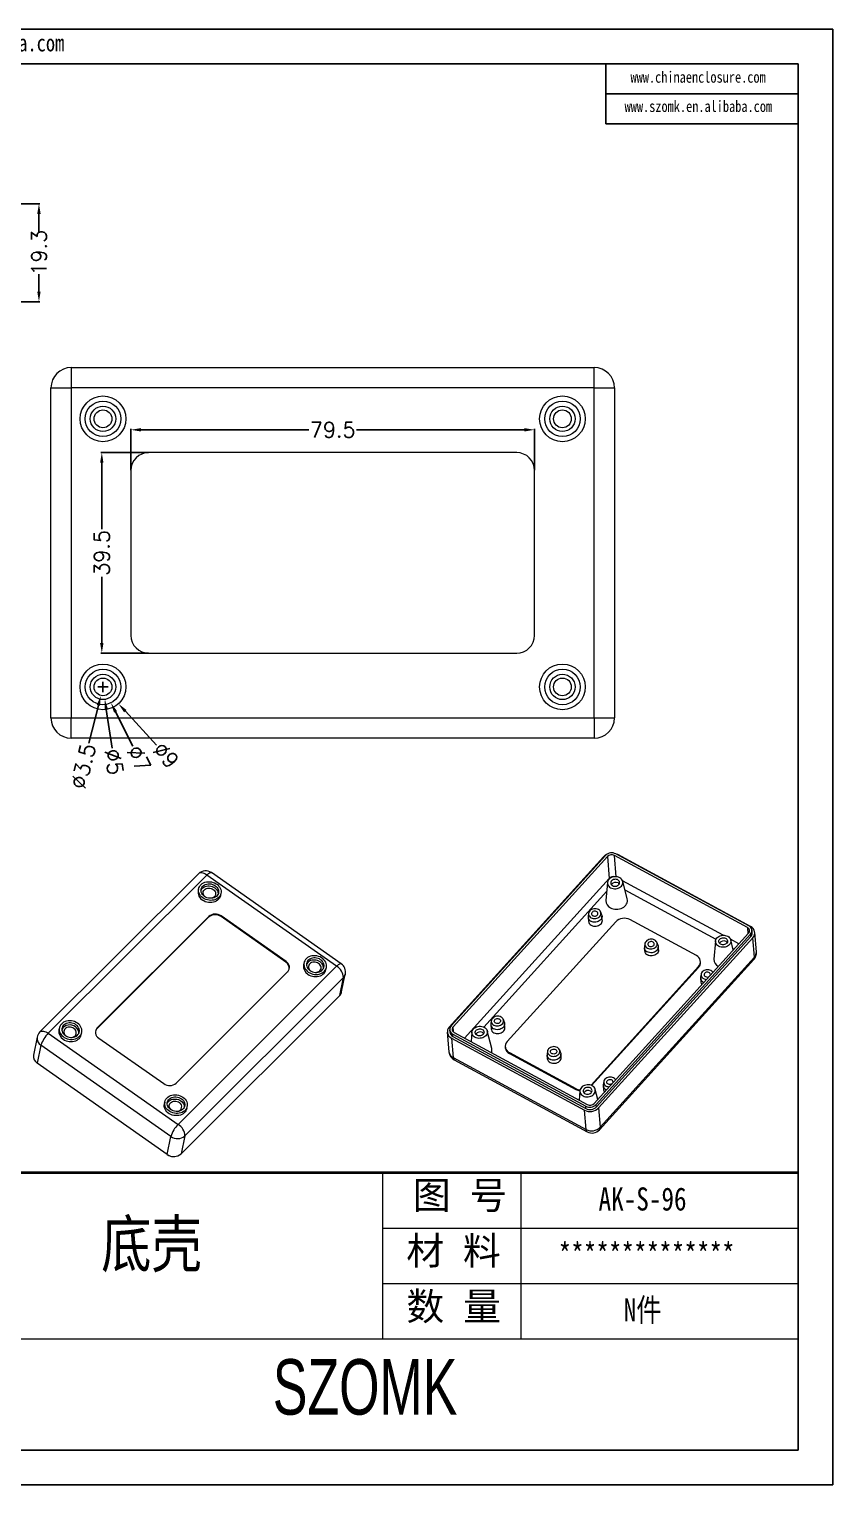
# Model space of a CAD drawing. Header units: inches. Extents: x 1464 to 2346, y 536 to 823.
# Drawn here: x 2187.9 to 2346.2, y 535.9 to 822.7 of the extents above; entities that cross this region are included whole.
import ezdxf

# ---------------------------------------------------------------- set-up
doc = ezdxf.new("R2010")
doc.units = ezdxf.units.IN
doc.layers.add('文字', color=81, linetype='Continuous')
doc.layers.add('粗实线', color=7, linetype='Continuous', lineweight=30)
doc.layers.add('细实线', color=3, linetype='Continuous', lineweight=9)
doc.styles.get("Standard").update_dxf_attribs({"font": 'txt', "bigfont": 'gbcbig.shx'})
doc.styles.add('宋体', font='', dxfattribs={"width": 0.8, "height": 3.5})
doc.styles.add('长仿宋', font='', dxfattribs={"width": 0.7, "height": 4})
doc.styles.get('宋体').set_extended_font_data('SimSun')
doc.styles.get('长仿宋').set_extended_font_data('SimSun')
doc.dimstyles.new('3', dxfattribs={"dimtxt": 3, "dimasz": 2, "dimexe": 0.18, "dimexo": 0.0625, "dimgap": 0.2, "dimtad": 0, "dimzin": 12, "dimdsep": 46, "dimtxsty": 'Standard', "dimcen": 1, "dimclrd": 3, "dimclre": 3, "dimadec": 0, "dimazin": 0, "dimtfac": 1, "dimtofl": 0, "dimtmove": 0, "dimatfit": 3, "dimfxl": 1, "dimtolj": 1, "dimtzin": 0, "dimarcsym": 0})

# ---------------------------------------------------------------- blocks, each defined once
blk = doc.blocks.new('*D78')
at = {"color": 3, "lineweight": -2}
for p, q in [((2207.95, 735.81), (2207.95, 743.92)), ((2209.95, 743.74), (2243, 743.74)), ((2285.45, 743.74), (2252.4, 743.74)), ((2287.45, 735.81), (2287.45, 743.92))]:
    blk.add_line(p, q, dxfattribs=at)
at = {"color": 3}
for points in [[(2209.95, 744.08), (2209.95, 743.41), (2207.95, 743.74)], [(2285.45, 744.08), (2285.45, 743.41), (2287.45, 743.74)]]:
    blk.add_solid(points, dxfattribs=at)
at = {"layer": 'Defpoints', "color": 0}
for p in [(2287.45, 743.74), (2207.95, 735.75), (2287.45, 735.75)]:
    blk.add_point(p, dxfattribs=at)
at = {"color": 0, "insert": (2247.7, 743.74), "char_height": 3, "attachment_point": 5}
blk.add_mtext('\\A1;79.5', dxfattribs=at)
blk = doc.blocks.new('*D79')
at = {"color": 3, "lineweight": -2}
for p, q in [((2211.39, 739.25), (2202.04, 739.25)), ((2202.22, 737.25), (2202.22, 724.2)), ((2202.22, 701.75), (2202.22, 714.8)), ((2211.39, 699.75), (2202.04, 699.75))]:
    blk.add_line(p, q, dxfattribs=at)
at = {"color": 3}
for points in [[(2201.88, 737.25), (2202.55, 737.25), (2202.22, 739.25)], [(2201.88, 701.75), (2202.55, 701.75), (2202.22, 699.75)]]:
    blk.add_solid(points, dxfattribs=at)
at = {"layer": 'Defpoints', "color": 0}
for p in [(2211.45, 739.25), (2202.22, 699.75), (2211.45, 699.75)]:
    blk.add_point(p, dxfattribs=at)
at = {"color": 0, "insert": (2202.22, 719.5), "char_height": 3, "attachment_point": 5, "rotation": 90}
blk.add_mtext('\\A1;39.5', dxfattribs=at)
blk = doc.blocks.new('*D80')
at = {"color": 3, "lineweight": -2}
for p, q in [((2202.45, 692.1), (2202.45, 694.1)), ((2201.45, 693.1), (2203.45, 693.1)), ((2213.02, 681.65), (2206.86, 688.32))]:
    blk.add_line(p, q, dxfattribs=at)
at = {"color": 3}
blk.add_solid([(2207.1, 688.55), (2206.61, 688.1), (2205.5, 689.79)], dxfattribs=at)
at = {"layer": 'Defpoints', "color": 0}
for p in [(2199.4, 696.41), (2205.5, 689.79)]:
    blk.add_point(p, dxfattribs=at)
at = {"color": 0, "insert": (2214.85, 679.66), "char_height": 3, "attachment_point": 5, "rotation": 312.6905}
blk.add_mtext('\\A1;∅9', dxfattribs=at)
blk = doc.blocks.new('*D81')
at = {"color": 3, "lineweight": -2}
for p, q in [((2202.45, 692.1), (2202.45, 694.1)), ((2201.45, 693.1), (2203.45, 693.1)), ((2208.33, 681.41), (2204.92, 688.19))]:
    blk.add_line(p, q, dxfattribs=at)
at = {"color": 3}
blk.add_solid([(2205.22, 688.34), (2204.62, 688.04), (2204.02, 689.97)], dxfattribs=at)
at = {"layer": 'Defpoints', "color": 0}
for p in [(2200.88, 696.23), (2204.02, 689.97)]:
    blk.add_point(p, dxfattribs=at)
at = {"color": 0, "insert": (2209.54, 679), "char_height": 3, "attachment_point": 5, "rotation": 296.6776}
blk.add_mtext('\\A1;∅7', dxfattribs=at)
blk = doc.blocks.new('*D82')
at = {"color": 3, "lineweight": -2}
for p, q in [((2202.45, 692.1), (2202.45, 694.1)), ((2201.45, 693.1), (2203.45, 693.1)), ((2204.24, 681.03), (2203.11, 688.65))]:
    blk.add_line(p, q, dxfattribs=at)
at = {"color": 3}
blk.add_solid([(2203.44, 688.7), (2202.78, 688.6), (2202.82, 690.63)], dxfattribs=at)
at = {"layer": 'Defpoints', "color": 0}
for p in [(2202.08, 695.57), (2202.82, 690.63)]:
    blk.add_point(p, dxfattribs=at)
at = {"color": 0, "insert": (2204.64, 678.36), "char_height": 3, "attachment_point": 5, "rotation": 278.4363}
blk.add_mtext('\\A1;∅5', dxfattribs=at)
blk = doc.blocks.new('*D83')
at = {"color": 3, "lineweight": -2}
for p, q in [((2202.45, 692.1), (2202.45, 694.1)), ((2201.45, 693.1), (2203.45, 693.1)), ((2199.69, 682.04), (2201.54, 689.46))]:
    blk.add_line(p, q, dxfattribs=at)
at = {"color": 3}
blk.add_solid([(2201.22, 689.54), (2201.87, 689.38), (2202.03, 691.4)], dxfattribs=at)
at = {"layer": 'Defpoints', "color": 0}
for p in [(2202.88, 694.8), (2202.03, 691.4)]:
    blk.add_point(p, dxfattribs=at)
at = {"color": 0, "insert": (2198.55, 677.48), "char_height": 3, "attachment_point": 5, "rotation": 75.9587}
blk.add_mtext('\\A1;∅3.5', dxfattribs=at)
blk = doc.blocks.new('*D86')
at = {"color": 3, "lineweight": -2}
for p, q in [((2161.24, 788.27), (2190.02, 788.27)), ((2189.84, 786.27), (2189.84, 782.82)), ((2189.84, 770.97), (2189.84, 774.42)), ((2160.23, 768.97), (2190.02, 768.97))]:
    blk.add_line(p, q, dxfattribs=at)
at = {"color": 3}
for points in [[(2189.5, 786.27), (2190.17, 786.27), (2189.84, 788.27)], [(2189.5, 770.97), (2190.17, 770.97), (2189.84, 768.97)]]:
    blk.add_solid(points, dxfattribs=at)
at = {"layer": 'Defpoints', "color": 0}
for p in [(2161.18, 788.27), (2189.84, 788.27), (2160.17, 768.97)]:
    blk.add_point(p, dxfattribs=at)
at = {"color": 0, "insert": (2189.84, 778.62), "char_height": 3, "attachment_point": 5, "rotation": 90}
blk.add_mtext('\\A1;19.3', dxfattribs=at)

msp = doc.modelspace()

# ---------------------------------------------------------------- linework, layer by layer
for p, q in [((1940.737, 822.657), (2346.224, 822.657)), ((2346.224, 822.657), (2346.224, 535.949)), ((1951.229, 815.831), (2339.398, 815.831)), ((2301.473, 815.831), (2301.473, 803.98)), ((2339.398, 815.831), (2339.398, 542.775)), ((2301.473, 809.905), (2339.398, 809.905)), ((2301.473, 803.98), (2339.398, 803.98)), ((1951.229, 542.775), (2339.398, 542.775)), ((1940.737, 535.949), (2346.224, 535.949))]:
    msp.add_line(p, q)
at = {"color": 7, "linetype": 'Continuous', "lineweight": 15}
for p, q in [((2196.202, 756.002), (2299.202, 756.002)), ((2196.202, 756.002), (2196.202, 752.002)), ((2299.202, 752.002), (2299.202, 756.002)), ((2192.202, 687.002), (2192.202, 752.002)), ((2192.202, 752.002), (2196.202, 752.002)), ((2196.202, 752.002), (2196.202, 687.002)), ((2299.202, 752.002), (2196.202, 752.002)), ((2299.202, 687.002), (2299.202, 752.002)), ((2299.202, 752.002), (2303.202, 752.002)), ((2303.202, 752.002), (2303.202, 687.002)), ((2283.952, 739.252), (2211.452, 739.252)), ((2207.952, 735.752), (2207.952, 703.252)), ((2287.452, 703.252), (2287.452, 735.752)), ((2211.452, 699.752), (2283.952, 699.752)), ((2192.202, 687.002), (2196.202, 687.002)), ((2196.202, 687.002), (2299.202, 687.002)), ((2196.202, 683.002), (2196.202, 687.002)), ((2299.202, 687.002), (2303.202, 687.002)), ((2299.202, 687.002), (2299.202, 683.002)), ((2299.202, 683.002), (2196.202, 683.002)), ((2301.044, 659.648), (2270.659, 626.12)), ((2301.407, 659.895), (2271.023, 626.368)), ((2301.81, 659.677), (2271.426, 626.149)), ((2301.81, 659.677), (2302.17, 655.392)), ((2329.392, 645.706), (2303.206, 659.891)), ((2329.687, 646.031), (2303.501, 660.217)), ((2330.021, 645.891), (2303.835, 660.077)), ((2221.253, 656.315), (2190.036, 625.149)), ((2222.902, 656.046), (2191.685, 624.881)), ((2248.465, 638.097), (2222.902, 656.046)), ((2249.379, 638.587), (2223.815, 656.536)), ((2301.827, 654.57), (2301.525, 651.011)), ((2305.723, 651.364), (2304.831, 654.822)), ((2221.291, 653.354), (2221.203, 652.924)), ((2225.61, 652.018), (2225.699, 652.448)), ((2225.731, 648.004), (2225.702, 647.86)), ((2238.513, 639.029), (2225.731, 648.004)), ((2298.106, 648.535), (2298.01, 647.923)), ((2300.701, 648.15), (2300.504, 648.736)), ((2223.265, 647.768), (2201.292, 625.831)), ((2223.294, 647.911), (2201.321, 625.974)), ((2223.265, 647.768), (2223.294, 647.911)), ((2238.484, 638.886), (2225.702, 647.86)), ((2303.452, 646.852), (2282.064, 623.253)), ((2298.002, 647.72), (2298.068, 646.943)), ((2300.808, 647.174), (2300.743, 647.95)), ((2319.336, 640.189), (2306.243, 647.281)), ((2330.336, 644.715), (2330.297, 645.181)), ((2299.223, 611.091), (2329.608, 644.618)), ((2299.626, 610.873), (2330.01, 644.4)), ((2299.665, 610.407), (2330.05, 643.934)), ((2300.068, 610.189), (2330.452, 643.716)), ((2309.185, 642.533), (2309.089, 641.922)), ((2311.78, 642.148), (2311.583, 642.735)), ((2323.098, 643.047), (2322.796, 639.488)), ((2326.614, 641.315), (2326.102, 643.299)), ((2330.05, 643.934), (2330.01, 644.4)), ((2330.774, 639.897), (2330.452, 643.716)), ((2331.155, 640.937), (2330.834, 644.757)), ((2300.259, 605.899), (2330.644, 639.427)), ((2300.389, 606.369), (2330.774, 639.897)), ((2309.081, 641.718), (2309.133, 641.097)), ((2311.874, 641.327), (2311.821, 641.948)), ((2216.856, 615.067), (2238.829, 637.004)), ((2217.249, 606.932), (2248.465, 638.097)), ((2238.484, 638.886), (2238.513, 639.029)), ((2242.056, 638.774), (2241.968, 638.344)), ((2243.414, 637.134), (2243.435, 637.12)), ((2246.376, 637.437), (2246.464, 637.867)), ((2249.463, 633.021), (2250.188, 636.548)), ((2298.591, 614.647), (2319.768, 638.014)), ((2298.704, 614.601), (2319.781, 637.858)), ((2319.781, 637.858), (2319.768, 638.014)), ((2320.162, 638.899), (2320.149, 639.054)), ((2320.264, 636.532), (2320.167, 635.92)), ((2249.803, 635.846), (2218.586, 604.68)), ((2249.078, 632.32), (2249.803, 635.846)), ((2320.16, 635.716), (2320.225, 634.94)), ((2249.078, 632.32), (2217.861, 601.154)), ((2193.863, 625.97), (2193.774, 625.54)), ((2198.182, 624.634), (2198.271, 625.064)), ((2201.321, 625.974), (2201.292, 625.831)), ((2270.278, 625.08), (2270.599, 621.26)), ((2270.737, 625.587), (2270.776, 625.122)), ((2271.641, 625.062), (2297.827, 610.876)), ((2275.13, 625.111), (2274.972, 623.257)), ((2279.026, 621.905), (2278.134, 625.363)), ((2278.828, 626.561), (2278.893, 625.785)), ((2278.932, 627.377), (2278.835, 626.765)), ((2281.527, 626.991), (2281.329, 627.578)), ((2281.633, 626.016), (2281.568, 626.792)), ((2189.49, 624.137), (2188.765, 620.61)), ((2190.237, 622.523), (2189.512, 618.997)), ((2215.801, 604.574), (2190.237, 622.523)), ((2191.685, 624.881), (2217.249, 606.932)), ((2201.637, 623.949), (2214.419, 614.974)), ((2271.091, 623.945), (2297.276, 609.76)), ((2271.091, 623.945), (2271.412, 620.126)), ((2271.346, 624.736), (2297.532, 610.551)), ((2271.386, 624.271), (2271.346, 624.736)), ((2271.386, 624.271), (2297.571, 610.085)), ((2281.683, 622.212), (2281.696, 622.057)), ((2271.412, 620.126), (2297.598, 605.94)), ((2271.639, 619.669), (2297.825, 605.484)), ((2282.496, 621.078), (2295.589, 613.985)), ((2282.496, 621.078), (2282.509, 620.922)), ((2282.509, 620.922), (2295.602, 613.83)), ((2289.906, 620.56), (2289.958, 619.939)), ((2290.01, 621.375), (2289.914, 620.764)), ((2292.605, 620.99), (2292.408, 621.577)), ((2292.699, 620.169), (2292.647, 620.79)), ((2215.076, 601.048), (2189.512, 618.997)), ((2295.602, 613.83), (2295.589, 613.985)), ((2296.401, 613.588), (2296.243, 611.734)), ((2299.916, 611.856), (2299.405, 613.84)), ((2300.985, 614.558), (2301.05, 613.782)), ((2301.089, 615.373), (2300.992, 614.762)), ((2214.628, 611.39), (2214.54, 610.96)), ((2299.665, 610.407), (2299.626, 610.873)), ((2218.948, 610.054), (2219.036, 610.484)), ((2297.598, 605.94), (2297.276, 609.76)), ((2297.571, 610.085), (2297.532, 610.551)), ((2300.068, 610.189), (2300.389, 606.369)), ((2215.076, 601.048), (2215.801, 604.574)), ((2218.586, 604.68), (2217.861, 601.154))]:
    msp.add_line(p, q, dxfattribs=at)
at = {"color": 8, "linetype": 'Continuous', "lineweight": 15}
for p, q in [((2303.556, 655.725), (2303.206, 659.891)), ((2302.17, 655.392), (2273.682, 623.957)), ((2302.191, 655.279), (2302.17, 655.392)), ((2324.609, 644.207), (2304.791, 654.943)), ((2277.454, 626.115), (2301.681, 652.847)), ((2305.27, 653.12), (2323.2, 643.407)), ((2329.392, 645.706), (2329.494, 644.493)), ((2327.712, 642.526), (2326.062, 643.42)), ((2326.541, 641.597), (2326.761, 641.478)), ((2271.51, 625.148), (2271.426, 626.149)), ((2274.9, 623.297), (2274.983, 623.389))]:
    msp.add_line(p, q, dxfattribs=at)
at = {"color": 7, "linetype": 'Continuous', "lineweight": 15, "flags": 128}
for points in [[(2303.835, 660.077), (2303.569, 660.197), (2303.481, 660.228)], [(2222.131, 651.539), (2221.888, 651.735), (2221.679, 651.955), (2221.509, 652.195), (2221.381, 652.451), (2221.298, 652.716), (2221.262, 652.985), (2221.274, 653.252), (2221.333, 653.512), (2221.438, 653.759), (2221.587, 653.987), (2221.776, 654.192), (2222.002, 654.37), (2222.26, 654.516), (2222.545, 654.628), (2222.849, 654.704), (2223.167, 654.74), (2223.493, 654.738), (2223.818, 654.696), (2224.136, 654.616), (2224.441, 654.5), (2224.726, 654.349), (2224.984, 654.168), (2225.211, 653.96), (2225.401, 653.729), (2225.55, 653.48), (2225.656, 653.219), (2225.716, 652.951), (2225.728, 652.682), (2225.692, 652.418), (2225.61, 652.164), (2225.483, 651.926), (2225.313, 651.709), (2225.105, 651.517), (2224.862, 651.354), (2224.59, 651.225), (2224.295, 651.131), (2223.983, 651.075), (2223.66, 651.057), (2223.334, 651.079), (2223.011, 651.14), (2222.699, 651.239), (2222.403, 651.373), (2222.131, 651.539)], [(2221.757, 653.034), (2221.812, 653.148), (2221.947, 653.346), (2222.122, 653.521), (2222.332, 653.668), (2222.572, 653.781), (2222.834, 653.859), (2223.112, 653.899), (2223.398, 653.9), (2223.684, 653.862), (2223.963, 653.786), (2224.226, 653.674), (2224.467, 653.53), (2224.679, 653.356), (2224.857, 653.158), (2224.995, 652.942), (2225.089, 652.713), (2225.138, 652.477), (2225.144, 652.338)], [(2222.434, 651.842), (2222.222, 652.015), (2222.045, 652.213), (2221.907, 652.429), (2221.812, 652.659), (2221.764, 652.895), (2221.762, 653.131), (2221.808, 653.36), (2221.9, 653.578), (2222.035, 653.776), (2222.211, 653.951), (2222.421, 654.098), (2222.66, 654.211), (2222.923, 654.289), (2223.201, 654.329), (2223.486, 654.33), (2223.773, 654.292), (2224.051, 654.216), (2224.315, 654.104), (2224.556, 653.96), (2224.768, 653.786), (2224.945, 653.589), (2225.083, 653.372), (2225.177, 653.143), (2225.226, 652.907), (2225.227, 652.671), (2225.182, 652.441), (2225.09, 652.224), (2224.954, 652.025), (2224.779, 651.85), (2224.569, 651.704), (2224.329, 651.59), (2224.067, 651.512), (2223.789, 651.472), (2223.503, 651.471), (2223.217, 651.509), (2222.939, 651.585), (2222.675, 651.697), (2222.434, 651.842)], [(2302.445, 653.55), (2302.671, 653.449), (2302.918, 653.382), (2303.178, 653.35), (2303.442, 653.355), (2303.704, 653.395), (2303.954, 653.47), (2304.186, 653.577), (2304.393, 653.714), (2304.567, 653.876), (2304.704, 654.058), (2304.8, 654.254), (2304.852, 654.46), (2304.857, 654.667), (2304.817, 654.871), (2304.732, 655.065), (2304.604, 655.243), (2304.438, 655.399), (2304.239, 655.529), (2304.013, 655.63), (2303.766, 655.697), (2303.506, 655.729), (2303.242, 655.725), (2302.98, 655.684), (2302.729, 655.609), (2302.497, 655.502), (2302.291, 655.365), (2302.117, 655.203), (2301.98, 655.021), (2301.884, 654.825), (2301.832, 654.619), (2301.827, 654.412), (2301.867, 654.208), (2301.952, 654.014), (2302.08, 653.836), (2302.246, 653.68), (2302.445, 653.55)], [(2302.826, 653.97), (2303.002, 653.897), (2303.197, 653.859), (2303.4, 653.858), (2303.599, 653.893), (2303.785, 653.963), (2303.947, 654.064), (2304.076, 654.191), (2304.165, 654.337), (2304.211, 654.494), (2304.209, 654.653), (2304.161, 654.806), (2304.068, 654.944), (2303.937, 655.061), (2303.773, 655.15), (2303.586, 655.205), (2303.386, 655.225), (2303.183, 655.208), (2302.99, 655.155), (2302.815, 655.069), (2302.668, 654.954), (2302.558, 654.817), (2302.49, 654.665), (2302.468, 654.506), (2302.493, 654.349), (2302.564, 654.202), (2302.677, 654.073), (2302.826, 653.97)], [(2303.91, 654.488), (2304.059, 654.385), (2304.144, 654.294)], [(2225.61, 652.018), (2225.604, 651.988), (2225.522, 651.734), (2225.395, 651.496), (2225.225, 651.279), (2225.016, 651.087), (2224.774, 650.924), (2224.502, 650.794), (2224.207, 650.701), (2223.894, 650.645), (2223.572, 650.627), (2223.246, 650.649), (2222.923, 650.71), (2222.61, 650.809), (2222.315, 650.943), (2222.043, 651.109)], [(2222.67, 651.7), (2222.649, 651.714), (2222.472, 651.863), (2222.33, 652.036), (2222.23, 652.225), (2222.175, 652.424), (2222.168, 652.624), (2222.208, 652.819), (2222.294, 653), (2222.423, 653.161), (2222.59, 653.295), (2222.788, 653.398), (2223.01, 653.465), (2223.247, 653.494), (2223.49, 653.483), (2223.73, 653.434), (2223.958, 653.347), (2224.164, 653.227), (2224.341, 653.078), (2224.483, 652.905), (2224.583, 652.716), (2224.637, 652.517), (2224.645, 652.317), (2224.605, 652.122), (2224.519, 651.941), (2224.39, 651.78), (2224.223, 651.646), (2224.025, 651.543), (2223.803, 651.476), (2223.779, 651.472)], [(2302.388, 649.585), (2302.658, 649.462), (2302.949, 649.373), (2303.255, 649.32), (2303.571, 649.303), (2303.888, 649.324), (2304.199, 649.381), (2304.498, 649.474), (2304.778, 649.6), (2305.032, 649.757), (2305.256, 649.94), (2305.443, 650.147), (2305.59, 650.372), (2305.694, 650.611), (2305.752, 650.857), (2305.762, 651.106), (2305.726, 651.352), (2305.723, 651.364)], [(2298.598, 647.658), (2298.804, 647.569), (2299.03, 647.514), (2299.268, 647.496), (2299.507, 647.514), (2299.739, 647.568), (2299.956, 647.657), (2300.147, 647.776), (2300.307, 647.921), (2300.429, 648.087), (2300.509, 648.267), (2300.543, 648.454), (2300.529, 648.642), (2300.47, 648.822), (2300.366, 648.988), (2300.222, 649.134), (2300.043, 649.253), (2299.837, 649.342), (2299.61, 649.397), (2299.373, 649.416), (2299.133, 649.398), (2298.901, 649.343), (2298.685, 649.255), (2298.493, 649.136), (2298.333, 648.99), (2298.211, 648.825), (2298.132, 648.645), (2298.098, 648.457), (2298.111, 648.27), (2298.171, 648.09), (2298.275, 647.924), (2298.419, 647.778), (2298.598, 647.658)], [(2300.701, 648.15), (2300.718, 648.092), (2300.746, 647.895), (2300.726, 647.697), (2300.66, 647.502), (2300.551, 647.32), (2300.401, 647.155), (2300.216, 647.013), (2300.003, 646.899), (2299.768, 646.816), (2299.519, 646.769), (2299.266, 646.758), (2299.016, 646.783), (2298.779, 646.845), (2298.561, 646.94)], [(2298.952, 648.049), (2299.101, 647.99), (2299.267, 647.966), (2299.437, 647.979), (2299.598, 648.026), (2299.738, 648.106), (2299.848, 648.211), (2299.918, 648.335), (2299.944, 648.468), (2299.924, 648.599), (2299.859, 648.72), (2299.754, 648.822), (2299.617, 648.896), (2299.458, 648.938), (2299.289, 648.944), (2299.122, 648.913), (2298.969, 648.849), (2298.843, 648.756), (2298.752, 648.64), (2298.704, 648.511), (2298.701, 648.377), (2298.744, 648.25), (2298.829, 648.138), (2298.952, 648.049)], [(2298.627, 646.163), (2298.844, 646.068), (2299.082, 646.007), (2299.331, 645.981), (2299.585, 645.993), (2299.833, 646.04), (2300.068, 646.122), (2300.281, 646.236), (2300.466, 646.378), (2300.616, 646.543), (2300.725, 646.726), (2300.791, 646.92), (2300.811, 647.119), (2300.808, 647.174)], [(2309.676, 641.657), (2309.883, 641.568), (2310.109, 641.513), (2310.346, 641.494), (2310.586, 641.512), (2310.818, 641.567), (2311.034, 641.655), (2311.226, 641.774), (2311.386, 641.92), (2311.508, 642.085), (2311.587, 642.265), (2311.621, 642.453), (2311.608, 642.64), (2311.548, 642.82), (2311.444, 642.986), (2311.3, 643.132), (2311.122, 643.252), (2310.915, 643.341), (2310.689, 643.396), (2310.452, 643.414), (2310.212, 643.396), (2309.98, 643.342), (2309.764, 643.253), (2309.572, 643.134), (2309.412, 642.989), (2309.29, 642.823), (2309.211, 642.643), (2309.177, 642.456), (2309.19, 642.268), (2309.25, 642.088), (2309.354, 641.922), (2309.498, 641.776), (2309.676, 641.657)], [(2310.03, 642.047), (2310.18, 641.989), (2310.346, 641.965), (2310.515, 641.977), (2310.676, 642.025), (2310.817, 642.104), (2310.927, 642.21), (2310.997, 642.333), (2311.023, 642.466), (2311.003, 642.598), (2310.938, 642.719), (2310.833, 642.82), (2310.696, 642.894), (2310.537, 642.936), (2310.367, 642.942), (2310.2, 642.912), (2310.048, 642.848), (2309.922, 642.754), (2309.831, 642.639), (2309.782, 642.509), (2309.779, 642.376), (2309.822, 642.248), (2309.908, 642.136), (2310.03, 642.047)], [(2323.716, 642.027), (2323.517, 642.157), (2323.351, 642.313), (2323.223, 642.491), (2323.138, 642.685), (2323.098, 642.889), (2323.103, 643.096), (2323.155, 643.302), (2323.251, 643.498), (2323.388, 643.68), (2323.562, 643.842), (2323.768, 643.979), (2324, 644.086), (2324.251, 644.161), (2324.513, 644.202), (2324.777, 644.206), (2325.037, 644.174), (2325.284, 644.107), (2325.51, 644.007), (2325.709, 643.876), (2325.875, 643.72), (2326.003, 643.542), (2326.088, 643.348), (2326.128, 643.144), (2326.123, 642.937), (2326.071, 642.731), (2325.975, 642.535), (2325.838, 642.353), (2325.664, 642.191), (2325.457, 642.054), (2325.225, 641.947), (2324.975, 641.872), (2324.713, 641.832), (2324.449, 641.827), (2324.189, 641.859), (2323.942, 641.926), (2323.716, 642.027)], [(2324.097, 642.447), (2323.948, 642.55), (2323.835, 642.679), (2323.764, 642.826), (2323.739, 642.983), (2323.761, 643.142), (2323.829, 643.294), (2323.939, 643.431), (2324.086, 643.546), (2324.261, 643.632), (2324.454, 643.685), (2324.657, 643.702), (2324.857, 643.682), (2325.044, 643.627), (2325.208, 643.538), (2325.339, 643.421), (2325.432, 643.283), (2325.48, 643.13), (2325.482, 642.971), (2325.436, 642.814), (2325.347, 642.668), (2325.218, 642.542), (2325.056, 642.44), (2324.87, 642.37), (2324.671, 642.335), (2324.468, 642.336), (2324.273, 642.374), (2324.097, 642.447)], [(2325.415, 642.771), (2325.33, 642.862), (2325.181, 642.965)], [(2242.896, 636.959), (2243.169, 636.793), (2243.464, 636.659), (2243.777, 636.56), (2244.099, 636.499), (2244.426, 636.477), (2244.748, 636.494), (2245.06, 636.551), (2245.356, 636.644), (2245.628, 636.774), (2245.87, 636.936), (2246.079, 637.128), (2246.248, 637.346), (2246.376, 637.584), (2246.458, 637.838), (2246.493, 638.102), (2246.481, 638.371), (2246.421, 638.639), (2246.316, 638.9), (2246.166, 639.148), (2245.976, 639.379), (2245.75, 639.588), (2245.491, 639.769), (2245.207, 639.92), (2244.902, 640.036), (2244.583, 640.116), (2244.258, 640.158), (2243.933, 640.16), (2243.615, 640.123), (2243.31, 640.048), (2243.026, 639.936), (2242.768, 639.79), (2242.542, 639.612), (2242.352, 639.407), (2242.203, 639.178), (2242.098, 638.932), (2242.039, 638.672), (2242.028, 638.405), (2242.064, 638.136), (2242.146, 637.871), (2242.274, 637.615), (2242.444, 637.375), (2242.653, 637.154), (2242.896, 636.959)], [(2243.2, 637.262), (2243.441, 637.117), (2243.704, 637.005), (2243.983, 636.929), (2244.269, 636.891), (2244.555, 636.892), (2244.832, 636.932), (2245.095, 637.01), (2245.334, 637.124), (2245.544, 637.27), (2245.72, 637.445), (2245.855, 637.644), (2245.947, 637.861), (2245.993, 638.091), (2245.991, 638.327), (2245.943, 638.563), (2245.848, 638.792), (2245.711, 639.008), (2245.533, 639.206), (2245.321, 639.38), (2245.08, 639.524), (2244.817, 639.636), (2244.538, 639.712), (2244.252, 639.75), (2243.966, 639.749), (2243.688, 639.709), (2243.426, 639.631), (2243.186, 639.517), (2242.976, 639.371), (2242.801, 639.196), (2242.666, 638.997), (2242.574, 638.78), (2242.528, 638.55), (2242.529, 638.314), (2242.578, 638.078), (2242.672, 637.849), (2242.81, 637.633), (2242.987, 637.435), (2243.2, 637.262)], [(2311.78, 642.148), (2311.797, 642.09), (2311.824, 641.894), (2311.804, 641.695), (2311.739, 641.501), (2311.629, 641.318), (2311.479, 641.153), (2311.295, 641.011), (2311.081, 640.897), (2310.846, 640.815), (2310.598, 640.767), (2310.345, 640.756), (2310.095, 640.782), (2309.857, 640.843), (2309.64, 640.938)], [(2311.874, 641.327), (2311.876, 641.273), (2311.857, 641.074), (2311.791, 640.88), (2311.681, 640.697), (2311.532, 640.532), (2311.347, 640.39), (2311.134, 640.276), (2310.899, 640.194), (2310.65, 640.146), (2310.397, 640.135), (2310.147, 640.161), (2309.91, 640.222), (2309.692, 640.317)], [(2245.91, 637.757), (2245.903, 637.897), (2245.854, 638.133), (2245.76, 638.362), (2245.622, 638.578), (2245.445, 638.776), (2245.233, 638.95), (2244.992, 639.094), (2244.728, 639.206), (2244.45, 639.282), (2244.164, 639.32), (2243.878, 639.319), (2243.6, 639.279), (2243.337, 639.201), (2243.098, 639.087), (2242.888, 638.941), (2242.712, 638.766), (2242.577, 638.567), (2242.523, 638.454)], [(2242.808, 636.529), (2243.08, 636.362), (2243.376, 636.229), (2243.688, 636.13), (2244.011, 636.069), (2244.337, 636.047), (2244.66, 636.064), (2244.972, 636.121), (2245.267, 636.214), (2245.539, 636.344), (2245.782, 636.506), (2245.99, 636.698), (2246.16, 636.916), (2246.287, 637.154), (2246.369, 637.408), (2246.376, 637.437)], [(2244.545, 636.892), (2244.568, 636.896), (2244.79, 636.963), (2244.988, 637.066), (2245.155, 637.2), (2245.284, 637.361), (2245.37, 637.542), (2245.41, 637.737), (2245.403, 637.937), (2245.348, 638.136), (2245.248, 638.325), (2245.107, 638.498), (2244.93, 638.647), (2244.723, 638.767), (2244.496, 638.854), (2244.256, 638.903), (2244.012, 638.914), (2243.775, 638.885), (2243.553, 638.818), (2243.355, 638.715), (2243.189, 638.581), (2243.06, 638.42), (2242.974, 638.239), (2242.933, 638.044), (2242.941, 637.844), (2242.996, 637.645), (2243.096, 637.456), (2243.237, 637.283), (2243.414, 637.134)], [(2322.595, 636.88), (2322.523, 636.985), (2322.379, 637.131), (2322.2, 637.25), (2321.994, 637.339), (2321.768, 637.394), (2321.53, 637.413), (2321.291, 637.395), (2321.058, 637.34), (2320.842, 637.252), (2320.651, 637.133), (2320.491, 636.987), (2320.369, 636.821), (2320.289, 636.641), (2320.255, 636.454), (2320.269, 636.267), (2320.328, 636.087), (2320.432, 635.92), (2320.576, 635.775), (2320.755, 635.655), (2320.755, 635.655)], [(2322.054, 636.283), (2322.076, 636.332), (2322.102, 636.464), (2322.081, 636.596), (2322.016, 636.717), (2321.912, 636.819), (2321.774, 636.893), (2321.615, 636.935), (2321.446, 636.94), (2321.279, 636.91), (2321.127, 636.846), (2321, 636.753), (2320.91, 636.637), (2320.861, 636.508), (2320.858, 636.374), (2320.901, 636.247), (2320.987, 636.134), (2321.109, 636.046), (2321.109, 636.046)], [(2279.423, 626.5), (2279.629, 626.411), (2279.856, 626.356), (2280.093, 626.338), (2280.332, 626.356), (2280.565, 626.41), (2280.781, 626.498), (2280.973, 626.618), (2281.133, 626.763), (2281.255, 626.929), (2281.334, 627.109), (2281.368, 627.296), (2281.355, 627.483), (2281.295, 627.664), (2281.191, 627.83), (2281.047, 627.976), (2280.868, 628.095), (2280.662, 628.184), (2280.436, 628.239), (2280.198, 628.258), (2279.959, 628.24), (2279.726, 628.185), (2279.51, 628.097), (2279.319, 627.978), (2279.159, 627.832), (2279.037, 627.666), (2278.957, 627.486), (2278.923, 627.299), (2278.937, 627.112), (2278.996, 626.932), (2279.1, 626.765), (2279.244, 626.62), (2279.423, 626.5)], [(2197.431, 626.879), (2197.158, 627.045), (2196.863, 627.179), (2196.55, 627.278), (2196.228, 627.338), (2195.901, 627.361), (2195.579, 627.343), (2195.267, 627.287), (2194.971, 627.193), (2194.699, 627.064), (2194.457, 626.901), (2194.248, 626.709), (2194.079, 626.492), (2193.951, 626.254), (2193.869, 626), (2193.834, 625.736), (2193.846, 625.467), (2193.906, 625.199), (2194.011, 624.938), (2194.161, 624.689), (2194.351, 624.458), (2194.577, 624.25), (2194.836, 624.069), (2195.12, 623.918), (2195.425, 623.802), (2195.744, 623.722), (2196.069, 623.68), (2196.394, 623.678), (2196.713, 623.714), (2197.017, 623.79), (2197.301, 623.902), (2197.559, 624.048), (2197.786, 624.226), (2197.975, 624.431), (2198.124, 624.659), (2198.229, 624.906), (2198.288, 625.166), (2198.299, 625.433), (2198.263, 625.702), (2198.181, 625.967), (2198.053, 626.223), (2197.883, 626.463), (2197.674, 626.683), (2197.431, 626.879)], [(2197.127, 626.576), (2196.886, 626.721), (2196.623, 626.833), (2196.344, 626.909), (2196.058, 626.947), (2195.772, 626.946), (2195.495, 626.906), (2195.232, 626.828), (2194.993, 626.714), (2194.783, 626.568), (2194.607, 626.393), (2194.472, 626.194), (2194.38, 625.977), (2194.334, 625.747), (2194.336, 625.511), (2194.384, 625.275), (2194.479, 625.046), (2194.617, 624.829), (2194.794, 624.632), (2195.006, 624.458), (2195.247, 624.314), (2195.51, 624.202), (2195.789, 624.126), (2196.075, 624.088), (2196.361, 624.089), (2196.639, 624.129), (2196.901, 624.207), (2197.141, 624.32), (2197.351, 624.467), (2197.526, 624.642), (2197.662, 624.84), (2197.753, 625.058), (2197.799, 625.287), (2197.798, 625.523), (2197.749, 625.759), (2197.655, 625.989), (2197.517, 626.205), (2197.34, 626.403), (2197.127, 626.576)], [(2196.736, 625.844), (2196.53, 625.964), (2196.302, 626.05), (2196.062, 626.1), (2195.819, 626.11), (2195.582, 626.081), (2195.36, 626.014), (2195.162, 625.912), (2194.995, 625.778), (2194.866, 625.617), (2194.78, 625.436), (2194.74, 625.241), (2194.747, 625.04), (2194.802, 624.842), (2194.902, 624.653), (2195.043, 624.48), (2195.221, 624.331), (2195.242, 624.316)], [(2275.748, 624.091), (2275.549, 624.221), (2275.383, 624.378), (2275.255, 624.555), (2275.17, 624.749), (2275.13, 624.953), (2275.135, 625.161), (2275.187, 625.366), (2275.282, 625.563), (2275.42, 625.745), (2275.594, 625.906), (2275.8, 626.043), (2276.032, 626.151), (2276.283, 626.226), (2276.545, 626.266), (2276.809, 626.27), (2277.069, 626.238), (2277.316, 626.171), (2277.542, 626.071), (2277.741, 625.941), (2277.907, 625.784), (2278.034, 625.606), (2278.12, 625.413), (2278.16, 625.209), (2278.154, 625.001), (2278.103, 624.796), (2278.007, 624.599), (2277.87, 624.417), (2277.696, 624.255), (2277.489, 624.119), (2277.257, 624.011), (2277.007, 623.936), (2276.745, 623.896), (2276.48, 623.892), (2276.221, 623.924), (2275.974, 623.991), (2275.748, 624.091)], [(2277.161, 625.651), (2277.31, 625.547), (2277.423, 625.419), (2277.493, 625.272), (2277.519, 625.115), (2277.497, 624.956), (2277.429, 624.804), (2277.319, 624.667), (2277.172, 624.552), (2276.997, 624.465), (2276.803, 624.412), (2276.601, 624.395), (2276.401, 624.415), (2276.214, 624.471), (2276.05, 624.559), (2275.919, 624.676), (2275.826, 624.815), (2275.778, 624.968), (2275.776, 625.127), (2275.821, 625.283), (2275.911, 625.429), (2276.04, 625.556), (2276.202, 625.657), (2276.388, 625.727), (2276.587, 625.763), (2276.79, 625.761), (2276.985, 625.723), (2277.161, 625.651)], [(2277.447, 624.836), (2277.362, 624.926), (2277.213, 625.03)], [(2281.527, 626.991), (2281.544, 626.934), (2281.571, 626.737), (2281.551, 626.538), (2281.485, 626.344), (2281.376, 626.162), (2281.226, 625.996), (2281.041, 625.854), (2280.828, 625.74), (2280.593, 625.658), (2280.345, 625.611), (2280.091, 625.6), (2279.842, 625.625), (2279.604, 625.686), (2279.387, 625.781)], [(2279.452, 625.005), (2279.669, 624.91), (2279.907, 624.849), (2280.157, 624.823), (2280.41, 624.835), (2280.658, 624.882), (2280.893, 624.964), (2281.107, 625.078), (2281.291, 625.22), (2281.441, 625.385), (2281.551, 625.568), (2281.616, 625.762), (2281.636, 625.961), (2281.633, 626.016)], [(2280.514, 627.705), (2280.637, 627.616), (2280.722, 627.504), (2280.765, 627.376), (2280.762, 627.243), (2280.714, 627.113), (2280.623, 626.998), (2280.497, 626.904), (2280.344, 626.84), (2280.177, 626.81), (2280.008, 626.816), (2279.849, 626.857), (2279.712, 626.932), (2279.607, 627.033), (2279.542, 627.154), (2279.522, 627.286), (2279.548, 627.418), (2279.618, 627.542), (2279.728, 627.648), (2279.868, 627.727), (2280.029, 627.775), (2280.199, 627.787), (2280.365, 627.763), (2280.514, 627.705)], [(2194.614, 623.726), (2194.887, 623.559), (2195.182, 623.425), (2195.495, 623.327), (2195.817, 623.266), (2196.144, 623.244), (2196.466, 623.261), (2196.779, 623.317), (2197.074, 623.411), (2197.346, 623.541), (2197.588, 623.703), (2197.797, 623.895), (2197.966, 624.113), (2198.094, 624.351), (2198.176, 624.605), (2198.182, 624.634)], [(2290.501, 620.499), (2290.708, 620.41), (2290.934, 620.355), (2291.172, 620.336), (2291.411, 620.354), (2291.643, 620.408), (2291.86, 620.497), (2292.051, 620.616), (2292.211, 620.761), (2292.333, 620.927), (2292.413, 621.107), (2292.446, 621.295), (2292.433, 621.482), (2292.374, 621.662), (2292.27, 621.828), (2292.126, 621.974), (2291.947, 622.094), (2291.741, 622.183), (2291.514, 622.238), (2291.277, 622.256), (2291.037, 622.238), (2290.805, 622.184), (2290.589, 622.095), (2290.397, 621.976), (2290.237, 621.831), (2290.115, 621.665), (2290.036, 621.485), (2290.002, 621.298), (2290.015, 621.11), (2290.075, 620.93), (2290.179, 620.764), (2290.323, 620.618), (2290.501, 620.499)], [(2292.605, 620.99), (2292.622, 620.932), (2292.649, 620.736), (2292.63, 620.537), (2292.564, 620.343), (2292.454, 620.16), (2292.305, 619.995), (2292.12, 619.853), (2291.907, 619.739), (2291.672, 619.657), (2291.423, 619.609), (2291.17, 619.598), (2290.92, 619.624), (2290.683, 619.685), (2290.465, 619.78)], [(2290.517, 619.159), (2290.735, 619.064), (2290.972, 619.003), (2291.222, 618.977), (2291.475, 618.988), (2291.724, 619.036), (2291.959, 619.118), (2292.172, 619.232), (2292.357, 619.374), (2292.507, 619.539), (2292.616, 619.722), (2292.682, 619.916), (2292.702, 620.115), (2292.699, 620.169)], [(2291.593, 621.703), (2291.715, 621.614), (2291.801, 621.502), (2291.844, 621.374), (2291.841, 621.241), (2291.792, 621.112), (2291.701, 620.996), (2291.575, 620.903), (2291.423, 620.839), (2291.256, 620.808), (2291.087, 620.814), (2290.927, 620.856), (2290.79, 620.93), (2290.685, 621.032), (2290.62, 621.153), (2290.6, 621.284), (2290.626, 621.417), (2290.697, 621.541), (2290.806, 621.646), (2290.947, 621.726), (2291.108, 621.773), (2291.278, 621.786), (2291.443, 621.762), (2291.593, 621.703)], [(2297.019, 612.568), (2297.245, 612.468), (2297.492, 612.401), (2297.751, 612.369), (2298.016, 612.373), (2298.278, 612.413), (2298.528, 612.488), (2298.76, 612.596), (2298.967, 612.732), (2299.141, 612.894), (2299.278, 613.076), (2299.374, 613.273), (2299.425, 613.478), (2299.431, 613.686), (2299.391, 613.89), (2299.305, 614.083), (2299.178, 614.261), (2299.012, 614.418), (2298.813, 614.548), (2298.587, 614.648), (2298.34, 614.715), (2298.08, 614.747), (2297.816, 614.743), (2297.554, 614.703), (2297.303, 614.628), (2297.071, 614.52), (2296.865, 614.383), (2296.691, 614.222), (2296.553, 614.04), (2296.458, 613.843), (2296.406, 613.638), (2296.401, 613.43), (2296.441, 613.226), (2296.526, 613.032), (2296.654, 612.855), (2296.82, 612.698), (2297.019, 612.568)], [(2298.432, 614.128), (2298.256, 614.2), (2298.061, 614.238), (2297.858, 614.24), (2297.659, 614.204), (2297.473, 614.134), (2297.311, 614.033), (2297.182, 613.906), (2297.092, 613.76), (2297.047, 613.604), (2297.049, 613.445), (2297.097, 613.292), (2297.19, 613.153), (2297.321, 613.036), (2297.485, 612.948), (2297.672, 612.892), (2297.872, 612.872), (2298.074, 612.889), (2298.268, 612.942), (2298.443, 613.029), (2298.59, 613.144), (2298.7, 613.281), (2298.768, 613.433), (2298.79, 613.592), (2298.764, 613.749), (2298.694, 613.896), (2298.581, 614.024), (2298.432, 614.128)], [(2303.42, 615.722), (2303.348, 615.827), (2303.204, 615.972), (2303.026, 616.092), (2302.819, 616.181), (2302.593, 616.236), (2302.355, 616.255), (2302.116, 616.237), (2301.884, 616.182), (2301.668, 616.094), (2301.476, 615.975), (2301.316, 615.829), (2301.194, 615.663), (2301.114, 615.483), (2301.081, 615.296), (2301.094, 615.109), (2301.154, 614.929), (2301.257, 614.762), (2301.401, 614.617), (2301.58, 614.497), (2301.58, 614.497)], [(2302.705, 614.934), (2302.654, 614.901), (2302.502, 614.837), (2302.335, 614.807), (2302.165, 614.813), (2302.006, 614.854), (2301.869, 614.929), (2301.764, 615.03), (2301.699, 615.151), (2301.679, 615.283), (2301.705, 615.415), (2301.775, 615.539), (2301.885, 615.644), (2302.025, 615.724), (2302.187, 615.772), (2302.356, 615.784), (2302.522, 615.76), (2302.672, 615.701), (2302.672, 615.701)], [(2218.948, 610.054), (2218.906, 609.896), (2218.801, 609.649), (2218.652, 609.421), (2218.463, 609.216), (2218.236, 609.038), (2217.978, 608.891), (2217.694, 608.779), (2217.39, 608.704), (2217.071, 608.667), (2216.746, 608.67), (2216.421, 608.712), (2216.102, 608.791), (2215.797, 608.908), (2215.513, 609.058), (2215.254, 609.24), (2215.028, 609.448), (2214.838, 609.679), (2214.688, 609.928), (2214.583, 610.189), (2214.523, 610.457), (2214.511, 610.725), (2214.54, 610.96)], [(2218.196, 612.299), (2218.439, 612.103), (2218.648, 611.883), (2218.818, 611.643), (2218.946, 611.387), (2219.029, 611.122), (2219.065, 610.853), (2219.053, 610.586), (2218.994, 610.326), (2218.889, 610.079), (2218.74, 609.851), (2218.551, 609.646), (2218.325, 609.468), (2218.067, 609.321), (2217.782, 609.209), (2217.478, 609.134), (2217.16, 609.097), (2216.834, 609.1), (2216.509, 609.142), (2216.191, 609.221), (2215.886, 609.338), (2215.601, 609.488), (2215.343, 609.67), (2215.116, 609.878), (2214.926, 610.109), (2214.777, 610.358), (2214.671, 610.619), (2214.611, 610.887), (2214.599, 611.155), (2214.635, 611.42), (2214.717, 611.674), (2214.844, 611.912), (2215.014, 612.129), (2215.222, 612.321), (2215.465, 612.484), (2215.737, 612.613), (2216.032, 612.707), (2216.344, 612.763), (2216.667, 612.78), (2216.993, 612.758), (2217.316, 612.697), (2217.628, 612.599), (2217.924, 612.465), (2218.196, 612.299)], [(2215.094, 611.07), (2215.149, 611.184), (2215.284, 611.383), (2215.46, 611.558), (2215.67, 611.704), (2215.909, 611.818), (2216.172, 611.895), (2216.449, 611.935), (2216.735, 611.936), (2217.022, 611.898), (2217.3, 611.823), (2217.563, 611.711), (2217.805, 611.566), (2218.017, 611.393), (2218.194, 611.195), (2218.332, 610.978), (2218.426, 610.749), (2218.475, 610.513), (2218.481, 610.374)], [(2217.893, 611.996), (2218.105, 611.823), (2218.282, 611.625), (2218.42, 611.409), (2218.515, 611.179), (2218.563, 610.943), (2218.565, 610.707), (2218.519, 610.477), (2218.427, 610.26), (2218.292, 610.061), (2218.116, 609.886), (2217.906, 609.74), (2217.667, 609.627), (2217.404, 609.549), (2217.126, 609.509), (2216.841, 609.508), (2216.554, 609.546), (2216.276, 609.622), (2216.012, 609.733), (2215.771, 609.878), (2215.559, 610.052), (2215.382, 610.249), (2215.244, 610.466), (2215.15, 610.695), (2215.101, 610.931), (2215.1, 611.167), (2215.145, 611.397), (2215.237, 611.614), (2215.373, 611.813), (2215.548, 611.988), (2215.758, 612.134), (2215.998, 612.248), (2216.26, 612.325), (2216.538, 612.365), (2216.824, 612.366), (2217.11, 612.328), (2217.388, 612.253), (2217.652, 612.141), (2217.893, 611.996)], [(2216.007, 609.736), (2215.986, 609.751), (2215.809, 609.9), (2215.667, 610.072), (2215.568, 610.262), (2215.513, 610.46), (2215.505, 610.661), (2215.545, 610.855), (2215.632, 611.037), (2215.761, 611.197), (2215.927, 611.332), (2216.125, 611.434), (2216.347, 611.501), (2216.584, 611.53), (2216.827, 611.52), (2217.067, 611.47), (2217.295, 611.384), (2217.501, 611.264)], [(2298.484, 613.507), (2298.633, 613.403), (2298.718, 613.313)]]:
    msp.add_lwpolyline(points, dxfattribs=at)
at = {"color": 8, "linetype": 'Continuous', "lineweight": 15, "flags": 128}
for points in [[(2222.902, 656.046), (2223.088, 656.221), (2223.265, 656.364), (2223.426, 656.471), (2223.569, 656.539), (2223.69, 656.566), (2223.785, 656.553), (2223.815, 656.536)], [(2222.902, 656.046), (2222.653, 656.205), (2222.404, 656.331), (2222.162, 656.423), (2221.932, 656.476), (2221.72, 656.491), (2221.532, 656.467), (2221.371, 656.404), (2221.253, 656.315)], [(2248.465, 638.097), (2248.652, 638.272), (2248.828, 638.415), (2248.99, 638.522), (2249.133, 638.59), (2249.253, 638.617), (2249.349, 638.604), (2249.379, 638.587)], [(2190.036, 625.149), (2190.155, 625.239), (2190.315, 625.301), (2190.504, 625.326), (2190.715, 625.311), (2190.945, 625.257), (2191.187, 625.166), (2191.436, 625.039), (2191.685, 624.881)]]:
    msp.add_lwpolyline(points, dxfattribs=at)
at = {"color": 7, "linetype": 'Continuous', "lineweight": 15}
for centre, radius in [((2202.452, 745.902), 4.5), ((2202.452, 745.902), 3.5), ((2202.452, 745.902), 2.5), ((2292.952, 745.902), 4.5), ((2292.952, 745.902), 3.5), ((2292.952, 745.902), 2.5), ((2202.452, 745.902), 1.75), ((2292.952, 745.902), 1.75), ((2202.452, 693.102), 4.5), ((2292.952, 693.102), 4.5), ((2202.452, 693.102), 3.5), ((2202.452, 693.102), 2.5), ((2202.452, 693.102), 1.75), ((2292.952, 693.102), 3.5), ((2292.952, 693.102), 2.5), ((2292.952, 693.102), 1.75)]:
    msp.add_circle(centre, radius, dxfattribs=at)
for centre, radius, start, end in [((2196.202, 752.002), 4, 90, 180), ((2299.202, 752.002), 4, 0, 90), ((2211.452, 735.752), 3.5, 90, 180), ((2283.952, 735.752), 3.5, 0, 90), ((2211.452, 703.252), 3.5, 180, 270), ((2283.952, 703.252), 3.5, 270, 0), ((2196.202, 687.002), 4, 180, 270), ((2299.202, 687.002), 4, 270, 0), ((2302.516, 658.287), 2.004, 117.23617, 137.25919), ((2302.673, 658.634), 1.787, 62.38382, 135.09388), ((2302.654, 658.836), 1.191, 62.38382, 135.09388), ((2222.666, 654.899), 2, 54.92595, 134.95328), ((2303.428, 653.608), 1.004, 61.26044, 146.38066), ((2222.986, 652.647), 1.804, 171.18837, 238.49347), ((2303.043, 650.956), 1.519, 177.93587, 244.48831), ((2224.541, 646.291), 1.952, 53.51667, 130.83226), ((2224.571, 646.422), 1.961, 53.731, 130.61793), ((2298.966, 647.813), 0.963, 173.42064, 245.12123), ((2299.066, 647.069), 1.006, 187.15073, 244.09983), ((2305.137, 645.181), 2.374, 62.2307, 135.247), ((2329.118, 645.086), 0.677, 316.29429, 66.14598), ((2329.276, 645.102), 1.016, 316.29429, 66.14598), ((2329.465, 644.651), 1.36, 316.58407, 65.8562), ((2324.699, 642.085), 1.004, 61.26044, 146.38066), ((2329.309, 644.648), 1.028, 316.0281, 3.69712), ((2310.045, 641.811), 0.963, 173.42064, 245.12123), ((2310.121, 641.215), 0.995, 186.79395, 244.45662), ((2318.78, 638.948), 1.36, 316.58407, 65.8562), ((2324.314, 639.433), 1.519, 177.93587, 244.48831), ((2329.162, 640.77), 2, 317.81525, 4.80497), ((2237.724, 637.673), 1.431, 354.92734, 57.94275), ((2237.877, 637.893), 1.303, 316.97236, 60.74766), ((2243.751, 638.067), 1.804, 171.18837, 238.49347), ((2247.112, 635.771), 2.691, 1.60206, 59.82209), ((2248.229, 636.95), 2, 348.38287, 54.92595), ((2318.786, 638.813), 1.379, 316.17122, 3.55401), ((2321.138, 635.813), 0.977, 173.68197, 249.58052), ((2321.112, 635.021), 0.89, 185.21303, 218.15494), ((2321.41, 636.897), 1.404, 242.21198, 267.13894), ((2321.456, 636.72), 0.758, 242.77282, 304.04827), ((2248.116, 633.305), 1.377, 314.2893, 348.10239), ((2191.449, 623.734), 2, 134.95328, 168.38287), ((2195.557, 625.264), 1.804, 171.18837, 238.49347), ((2195.898, 624.731), 1.818, 51.12272, 149.61442), ((2196.26, 625.028), 0.944, 275.53511, 59.74155), ((2196.253, 624.911), 1.464, 1.67142, 57.50786), ((2202.274, 625.085), 1.303, 136.97236, 240.74766), ((2202.143, 624.962), 1.216, 134.41051, 164.45529), ((2271.647, 625.186), 1.36, 136.58407, 245.8562), ((2271.757, 625.666), 1.016, 136.29429, 246.14598), ((2271.861, 625.255), 1.093, 187.0152, 244.23537), ((2271.915, 625.681), 0.677, 136.29429, 246.14598), ((2276.731, 624.149), 1.004, 61.26044, 146.38066), ((2279.792, 626.655), 0.963, 173.42064, 245.12123), ((2279.891, 625.91), 1.006, 187.15073, 244.09983), ((2195.599, 620.853), 5.616, 134.17712, 162.69494), ((2283.052, 622.318), 1.36, 136.58407, 245.8562), ((2190.339, 620.359), 1.594, 170.94267, 238.73917), ((2272.592, 621.428), 2, 184.80497, 241.55459), ((2277.735, 621.577), 1.331, 338.53199, 14.26893), ((2283.14, 622.233), 1.454, 186.95119, 244.29938), ((2290.87, 620.653), 0.963, 173.42064, 245.12123), ((2290.957, 620.064), 1.006, 187.15073, 244.09983), ((2215.579, 616.555), 1.961, 233.731, 310.61793), ((2296.645, 615.975), 2.252, 242.04936, 264.38721), ((2296.655, 615.813), 2.246, 242.03329, 263.48001), ((2298.002, 612.626), 1.004, 61.26044, 146.38066), ((2301.964, 614.655), 0.977, 173.68197, 249.58052), ((2301.937, 613.863), 0.89, 185.21303, 218.15494), ((2302.235, 615.739), 1.404, 242.21198, 267.13894), ((2302.501, 615.314), 0.423, 333.44999, 66.1549), ((2217.026, 610.448), 0.944, 275.53511, 59.74155), ((2298.36, 612.134), 1.787, 242.38382, 315.09388), ((2298.379, 611.932), 1.191, 242.38382, 315.09388), ((2298.382, 611.86), 2.374, 242.2307, 315.247), ((2298.4, 611.668), 1.787, 242.38382, 315.09388), ((2221.162, 602.904), 5.616, 134.17712, 162.69494), ((2215.896, 604.605), 2.691, 1.60206, 59.82209), ((2298.703, 608.041), 2.374, 242.2307, 315.247), ((2298.777, 607.242), 2, 241.55459, 317.81525), ((2217.127, 606.372), 2.234, 233.5746, 310.77433), ((2216.402, 602.846), 2.234, 233.5746, 310.77433), ((2216.319, 602.408), 1.808, 236.84711, 279.91864)]:
    msp.add_arc(centre, radius, start, end, dxfattribs=at)
at = {"color": 8, "linetype": 'Continuous', "lineweight": 15}
for centre, radius, start, end in [((2303.014, 654.548), 1.193, 80.00192, 134.96516), ((2330.197, 639.803), 0.584, 319.932, 9.27098), ((2329.779, 640.852), 1.379, 316.17122, 3.55401), ((2248.841, 636.832), 1.377, 314.2893, 348.10239), ((2191.108, 623.906), 1.634, 171.89402, 237.78782), ((2272.042, 621.436), 1.454, 186.95119, 244.29938), ((2271.935, 620.102), 0.524, 177.37231, 235.57493), ((2298.121, 605.916), 0.524, 177.37231, 235.57493), ((2299.812, 606.275), 0.584, 319.932, 9.27098)]:
    msp.add_arc(centre, radius, start, end, dxfattribs=at)
at = {"layer": '粗实线', "color": 7, "lineweight": 40}
msp.add_line((2339.398, 597.387), (2175.564, 597.387), dxfattribs=at)
at = {"layer": '细实线', "color": 7}
for p, q in [((2257.481, 597.387), (2257.481, 564.62)), ((2284.787, 597.387), (2284.787, 564.85)), ((2339.398, 586.464), (2257.481, 586.464)), ((2339.398, 575.542), (2257.481, 575.542)), ((2339.398, 564.62), (2093.648, 564.62))]:
    msp.add_line(p, q, dxfattribs=at)

# ---------------------------------------------------------------- texts
at = {"layer": '文字', "color": 0, "attachment_point": 1, "style": '宋体'}
for s, insert, char_height, width in [('www.szomk.en.alibaba.com', (2151.247, 821.612), 3.33735, 58.63397), ('www.chinaenclosure.com', (2306.359, 814.33), 2.2249, 39.08931), ('www.szomk.en.alibaba.com', (2305.196, 808.569), 2.2249, 39.08931), ('{\\H1.111x;AK-S-96}', (2300.069, 594.534), 4.09583, 47.35244), ('底壳', (2202.078, 587.958), 9.1019, 116.36391), ('{\\H1.111x;**************}', (2292.19, 583.611), 4.09583, 47.35244), ('{\\H1.111x;N件}', (2305.023, 572.689), 4.09583, 47.35244)]:
    msp.add_mtext(s, dxfattribs=dict(at, insert=insert, char_height=char_height, width=width))
at = {"layer": '粗实线', "insert": (2235.903, 560.709), "char_height": 10.92222, "width": 122.48192, "attachment_point": 1, "style": '长仿宋'}
msp.add_mtext('{\\fSTXinwei|b0|i0|c134|p2;SZOMK}', dxfattribs=at)
at = {"layer": '细实线', "color": 7, "char_height": 5.46111, "attachment_point": 1}
for s, insert, width in [('{\\fSimSun|b0|i0|c134|p54;图 号}', (2263.486, 595.729), 27.30556), ('{\\fSimSun|b0|i0|c134|p54;材 料   }', (2262.192, 584.806), 27.30556), ('{\\fSimSun|b0|i0|c134|p54;数 量}', (2262.218, 573.83), 24.67399)]:
    msp.add_mtext(s, dxfattribs=dict(at, insert=insert, width=width))

# ---------------------------------------------------------------- dimensions: what is measured, and where the dimension line sits
for base, p1, p2, picture, middle in [((2189.838, 788.271), (2160.166, 768.971), (2161.178, 788.271), '*D86', (2189.838, 778.621)), ((2202.217, 699.752), (2211.452, 739.252), (2211.452, 699.752), '*D79', (2202.217, 719.502))]:
    dim = msp.add_linear_dim(base=base, p1=p1, p2=p2, angle=90, dimstyle='3')
    dim.commit()
    dim.dimension.update_dxf_attribs({"geometry": picture, "text_midpoint": middle})
dim = msp.add_linear_dim(base=(2287.452, 743.742), p1=(2207.952, 735.752), p2=(2287.452, 735.752), dimstyle='3')
dim.commit()
dim.dimension.update_dxf_attribs({"geometry": '*D78', "text_midpoint": (2247.702, 743.742)})
for p1, p2, picture, middle in [((2202.876, 694.799), (2202.027, 691.404), '*D83', (2198.545, 677.482)), ((2199.401, 696.409), (2205.503, 689.794), '*D80', (2214.847, 679.665)), ((2200.88, 696.229), (2204.023, 689.974), '*D81', (2209.54, 678.995)), ((2202.085, 695.575), (2202.819, 690.629), '*D82', (2204.638, 678.361))]:
    dim = msp.add_diameter_dim_2p(p1=p1, p2=p2, dimstyle='3')
    dim.commit()
    dim.dimension.update_dxf_attribs({"geometry": picture, "text_midpoint": middle, "dimtype": 163})

doc.saveas('drawing.dxf')
